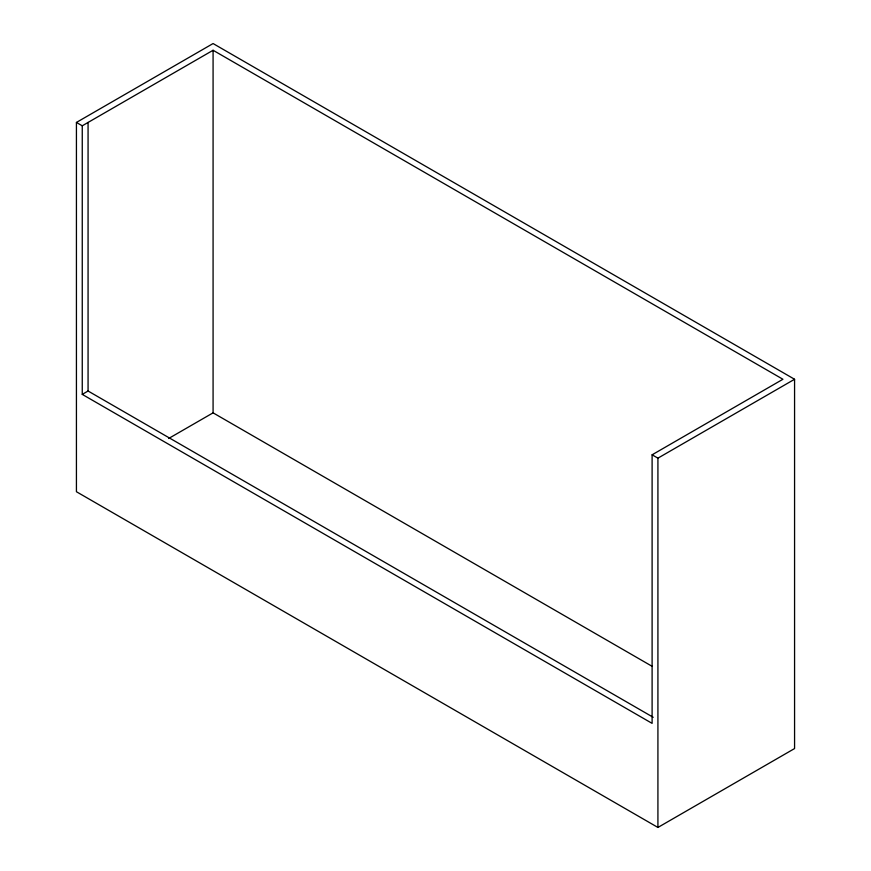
<?xml version="1.0" encoding="UTF-8"?>
<svg xmlns="http://www.w3.org/2000/svg" width="871" height="871" viewBox="0 0 871 871"><rect width="100%" height="100%" fill="white"/><g stroke="black" fill="none" stroke-linecap="round" stroke-linejoin="round"><path stroke-width="1.31" d="M76.43 122.441L213.079 43.55L794.57 379.266L794.57 748.559L657.921 827.45L76.43 491.734L76.43 122.441L82.255 125.805L213.079 50.268L782.931 379.266L652.107 454.804L652.107 723.376L82.255 394.378L82.255 125.805M82.255 394.378L88.069 391.014L653.206 717.301M168.68 438.472L213.079 412.843L652.248 666.391M652.107 454.804L657.921 458.157L794.57 379.266M657.921 458.157L657.921 827.45M213.079 50.268L213.079 412.843M88.069 122.441L88.069 391.014"/></g></svg>
